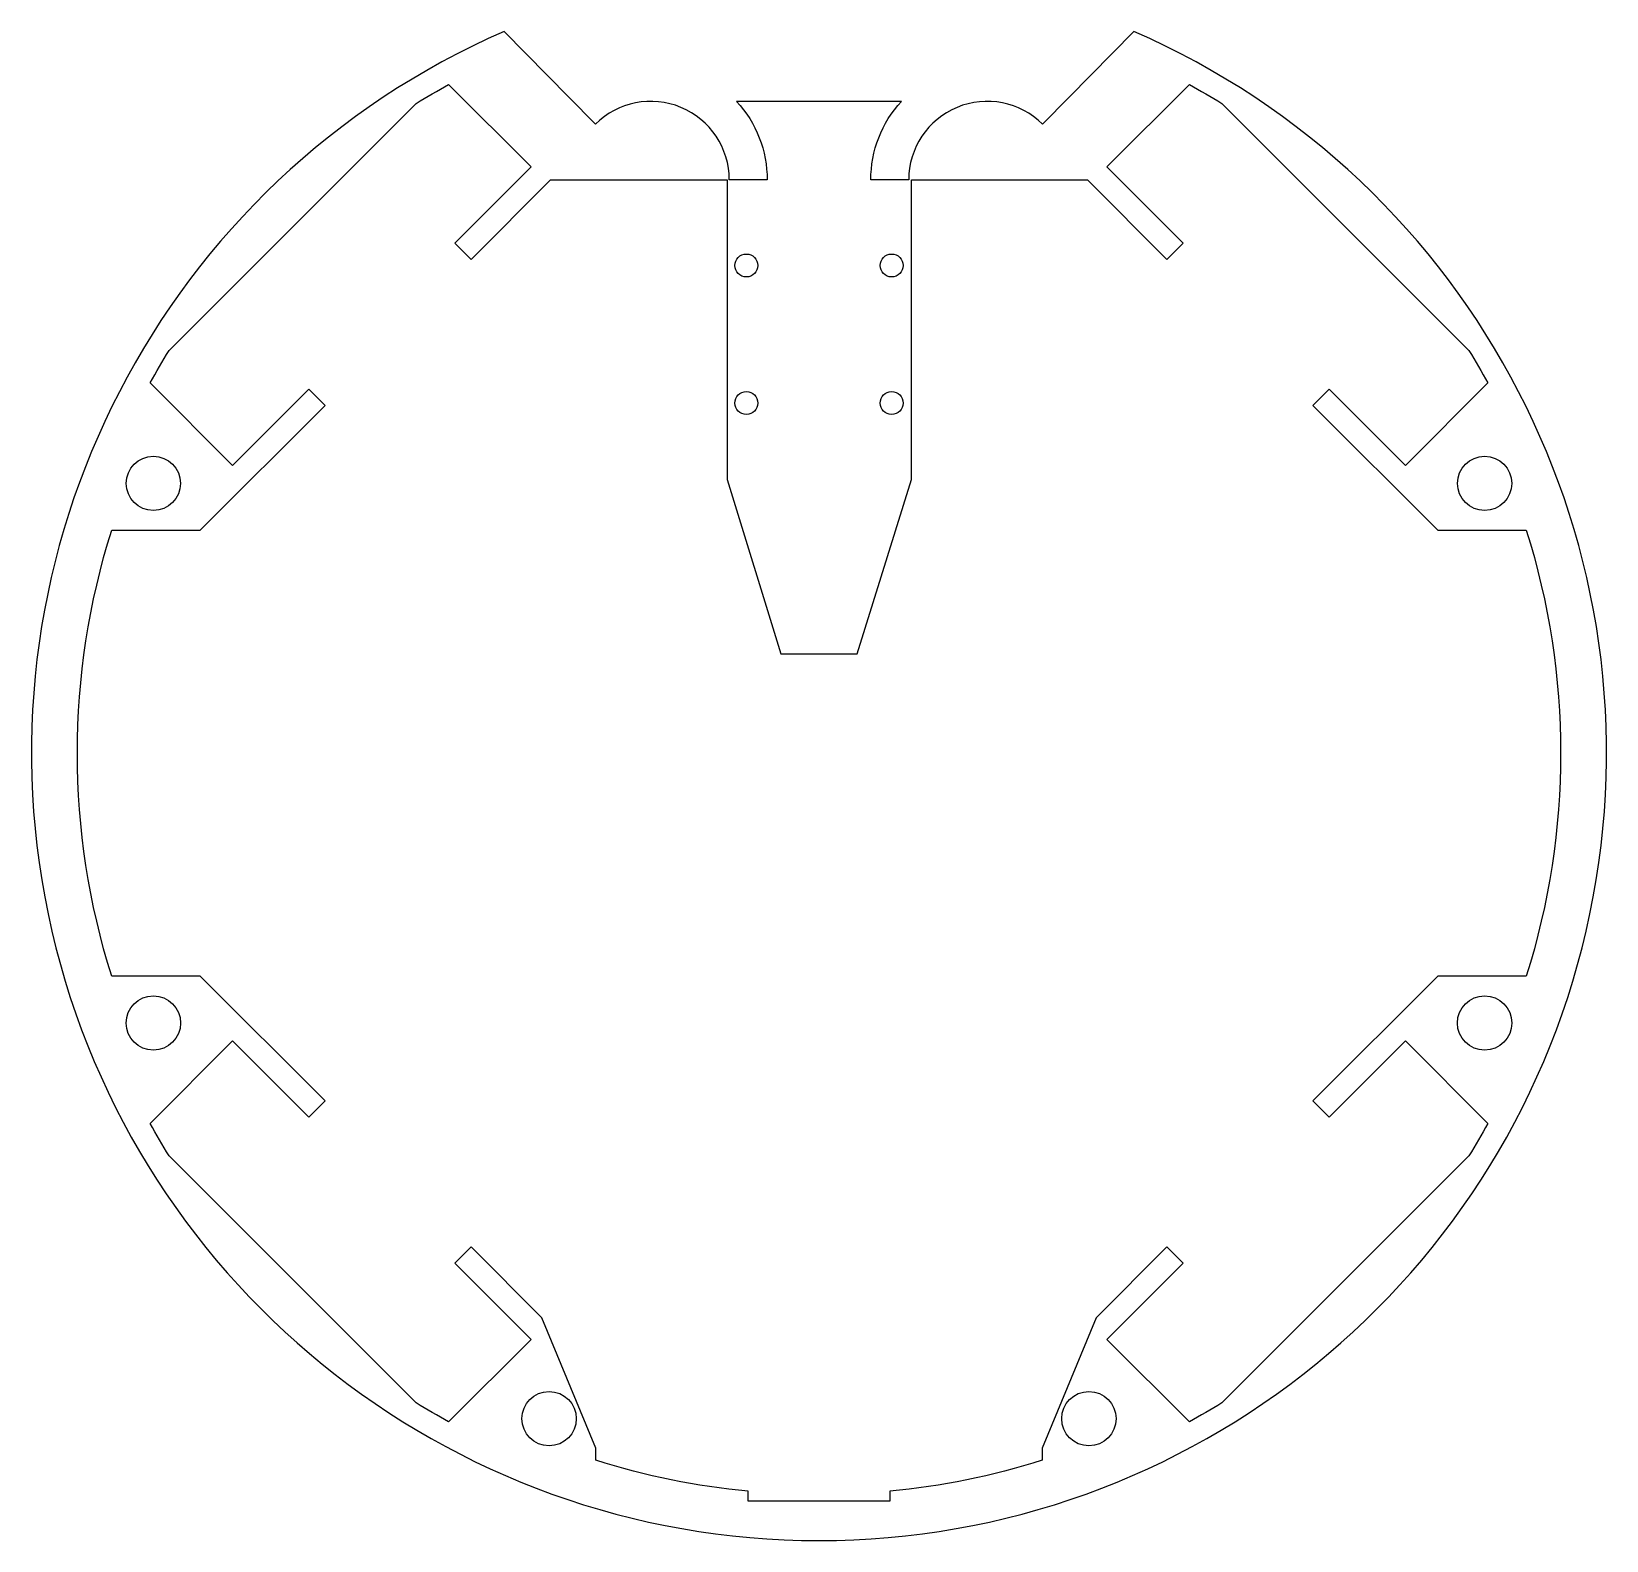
# Model space of a CAD drawing. Header units: millimetres. Extents: x -103 to 103, y -103 to 94.
import ezdxf

# ---------------------------------------------------------------- set-up
doc = ezdxf.new("R2010")
doc.units = ezdxf.units.MM
doc.layers.get('0').update_dxf_attribs({"linetype": 'CONTINUOUS'})

msp = doc.modelspace()

# ---------------------------------------------------------------- linework, layer by layer
for points in [[(-41.18, 94.41, 4.794113), (41.18, 94.41), (32.71, 85.81), (29.24, 82.28, 0.667262), (11.73, 75), (6.78, 75, -0.187284), (10.77, 85.27), (-10.77, 85.27, -0.187284), (-6.78, 75), (-11.73, 75, 0.667262), (-29.24, 82.28), (-32.71, 85.81)], [(36.24, -73.86), (29.17, -90.93), (29.17, -92.51, -0.052516), (9.26, -96.56), (9.26, -97.84), (-9.26, -97.84), (-9.26, -96.56, -0.052516), (-29.17, -92.51), (-29.17, -90.93), (-36.24, -73.86), (-45.5, -64.59), (-47.62, -66.72), (-37.65, -76.69), (-48.45, -87.48, -0.012226), (-52.67, -85.01), (-85.01, -52.67, -0.012226), (-87.48, -48.45), (-76.69, -37.65), (-66.72, -47.62), (-64.59, -45.5), (-80.93, -29.17), (-92.51, -29.17, -0.153913), (-92.51, 29.17), (-80.93, 29.17), (-64.59, 45.5), (-66.72, 47.62), (-76.69, 37.65), (-87.48, 48.45, -0.012226), (-85.01, 52.67), (-52.67, 85.01, -0.012226), (-48.45, 87.48), (-37.65, 76.69), (-47.62, 66.72), (-45.5, 64.59), (-35.1, 75), (-12, 75), (-12, 35.8), (-5, 13), (5, 13), (12.1, 35.8), (12.1, 75), (35.1, 75), (45.5, 64.59), (47.62, 66.72), (37.65, 76.69), (48.45, 87.48, -0.012226), (52.67, 85.01), (85.01, 52.67, -0.012226), (87.48, 48.45), (76.69, 37.65), (66.72, 47.62), (64.59, 45.5), (80.93, 29.17), (92.51, 29.17, -0.153913), (92.51, -29.17), (80.93, -29.17), (64.59, -45.5), (66.72, -47.62), (76.69, -37.65), (87.48, -48.45, -0.012226), (85.01, -52.67), (52.67, -85.01, -0.012226), (48.45, -87.48), (37.65, -76.69), (47.62, -66.72), (45.5, -64.59)]]:
    msp.add_lwpolyline(points, format="xyb", close=True)
for centre, radius in [((-9.5, 63.8), 1.5), ((9.5, 63.8), 1.5), ((-9.5, 45.8), 1.5), ((9.5, 45.8), 1.5), ((-87.06, 35.3), 3.55), ((87.06, 35.3), 3.55), ((-87.06, -35.3), 3.56), ((87.06, -35.3), 3.56), ((-35.3, -87.06), 3.56), ((35.3, -87.06), 3.56)]:
    msp.add_circle(centre, radius)

doc.saveas('drawing.dxf')
